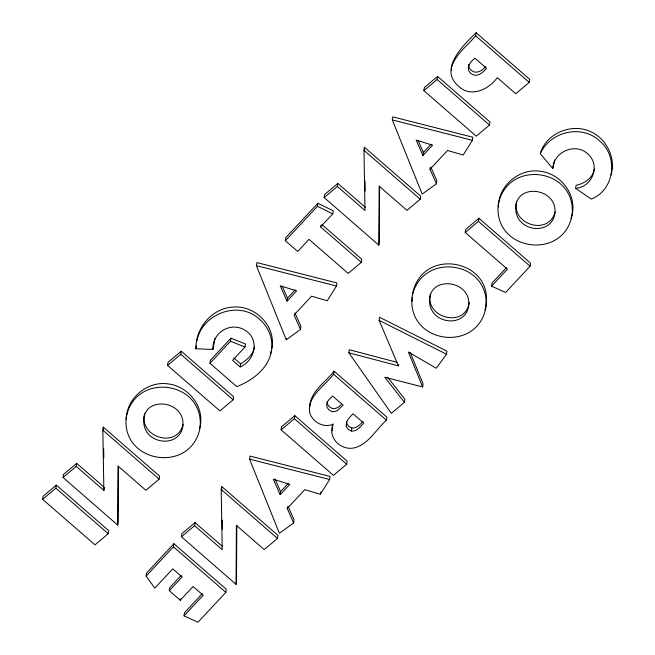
<?xml version="1.0" encoding="UTF-8"?>
<svg xmlns="http://www.w3.org/2000/svg" width="655" height="655" viewBox="0 0 655 655"><rect width="100%" height="100%" fill="white"/><g stroke="black" fill="none" stroke-linecap="round" stroke-linejoin="round"><path stroke-width="0.98" d="M76.684 463.331L63.51 474.408L63.06 477.462L117.687 525.097L118.031 466.082L145.877 490.292L159.116 479.141L159.574 476.079L103.302 427.158L102.851 430.22L103.867 490.407L76.234 466.393L76.684 463.331L103.547 486.681M118.465 466.073L118.137 522.035L117.687 525.097M195.043 522.616L181.869 533.686L181.41 536.748L236.046 584.375L236.381 525.367L264.227 549.57L277.474 538.426L277.925 535.364L221.652 486.444L221.202 489.506L222.217 549.692L194.584 525.67L195.043 522.616L222.667 546.63M236.815 525.359L236.496 581.312L236.046 584.375M337.816 183.416L324.643 194.486L324.192 197.548L378.819 245.175L379.163 186.167L407.009 210.378L420.248 199.226L420.698 196.164L364.434 147.244L363.983 150.306L364.991 210.492L337.366 186.47L337.816 183.416L365.449 207.43M379.597 186.159L379.27 242.121L378.819 245.175M126.423 419.642C126.006 398.142 148.046 380.146 169.096 384.051C189.246 386.909 205.686 408.204 199.562 428.419M412.216 301.382L412.306 298.369M498.463 206.98C498.054 185.488 520.086 167.492 541.145 171.389C562.481 174.304 578.84 197.761 570.898 218.573M309.709 407.033C310.028 391.575 325.592 382.291 334.058 371.18L386.909 417.129L386.45 420.191C375.97 429.443 368.405 444.581 353.823 447.995A17.505 16.85 8.4 0 1 341.271 445.867C333.493 441.838 329.522 432.546 332.969 424.293C324.02 428.075 313.68 422.712 310.11 414.058C305.754 397.02 324.986 385.901 333.6 374.242L334.058 371.18M271.882 348.321C276.295 326.084 255 305.009 233.024 307.089C211.876 308.153 195.509 328.049 195.902 348.779L212.916 349.459C212.269 330.701 233.745 320.213 247.746 332.208C259.675 342.213 253.567 361.404 240.213 366.939L232.607 360.332L245.003 347.052L245.453 343.99L230.953 338.177L210.386 360.225L209.936 363.288L236.791 386.63C252.396 380.498 268.132 368.806 271.424 351.383C273.479 339.486 268.853 327.082 259.617 319.337C238.895 299.695 201.576 313.745 196.844 341.271M42.624 499.331L43.083 496.269L56.322 485.118L108.673 530.64L108.222 533.694L94.983 544.845L42.624 499.331L55.871 488.18L56.322 485.118M103.867 490.407L104.317 487.353M167.557 365.408L168.016 362.346L181.255 351.203L233.606 396.717L233.155 399.779L219.916 410.922L167.557 365.408L180.805 354.265L181.255 351.203M184.014 615.839L203.173 595.297L193.094 586.536L180.297 600.25L169.301 590.687L182.098 576.973L172.781 568.876L154.817 588.141L146.122 576.105L146.573 573.043L173.911 543.74L226.302 589.287L225.852 592.349L197.949 622.25L184.014 615.839L184.464 612.777L202.256 593.7M195.902 348.779L196.361 345.717M146.122 576.105L173.46 546.802L173.911 543.74M169.301 590.687L169.751 587.633L181.206 575.352M212.916 349.459L214.889 338.488M180.297 600.25L180.526 598.727M209.936 363.288L230.503 341.239L230.953 338.177M240.213 366.939L240.663 363.885C246.984 359.939 253.477 354.453 254.5 346.601M256.392 265.635L256.842 262.573L336.924 282.935L336.474 285.998L327.238 300.768L311.633 296.158L294.087 314.965L300.465 329.465L286.276 339.798L256.392 265.635L336.474 285.998M249.539 459.13L249.989 456.068L330.071 476.431L329.621 479.493L320.385 494.263L304.78 489.653L287.234 508.46L293.612 522.96L279.423 533.293L249.539 459.13L329.621 479.493M285.334 240.729L285.785 237.667L317.872 203.271L333.223 210.779L332.765 213.833L320.59 226.892L361.363 262.344L348.19 273.422L308.988 239.329L297.673 251.454L285.334 240.729L317.421 206.333L317.872 203.271M287.005 301.202L280.217 285.793L296.666 290.853L287.005 301.202L287.463 298.148L282.272 286.358M286.276 339.798L286.505 338.267M281.101 429.852L281.552 426.79L294.799 415.638L347.15 461.161L346.7 464.215L333.452 475.366L281.101 429.852L294.341 418.701L294.799 415.638M300.465 329.465L300.915 326.411L294.938 312.812M280.152 494.697L273.364 479.288L289.813 484.348L280.152 494.697L280.61 491.643L275.018 478.944M320.59 226.892L320.819 225.361M287.234 508.46L287.463 506.937M293.612 522.96L294.062 519.906L288.085 506.307M320.385 494.263L320.729 491.97M361.363 262.344L361.822 259.282L321.81 224.501M387.694 377.329L404.88 399.272L404.43 402.334L391.322 413.33L348.861 352.808L349.32 349.745L396.905 362.297M346.339 426.536C345.283 421.206 349.754 417.284 353.012 413.78L363.779 423.138C360.389 426.601 356.926 431.751 351.391 431.039L348.296 429.361L346.339 426.536L346.765 421.771M392.312 119.93L392.763 116.868L472.853 137.231L472.394 140.293L463.167 155.063L447.561 150.453L430.016 169.268L436.386 183.768L422.205 194.093L392.312 119.93L472.394 140.293M351.391 431.039L351.85 427.977L348.747 426.299L346.79 423.474M348.861 352.808L398.396 365.867L379.139 320.36L379.589 317.298L446.947 351.162L446.497 354.224L436.255 368.249L408.352 351.997L422.647 386.958L384.788 377.255L404.43 402.334M423.875 90.652L424.334 87.59L437.573 76.438L489.924 121.961L489.473 125.015L476.234 136.166L423.875 90.652L437.122 79.501L437.573 76.438M422.933 155.505L416.146 140.088L432.595 145.148L422.933 155.505L423.384 152.443L418.193 140.653M398.396 365.867L398.617 364.336M430.016 169.268L430.237 167.737M436.386 183.768L436.844 180.706L430.867 167.107M422.647 386.958L423.097 383.895L410.349 352.717M451.631 66.794C455.839 54.038 467.359 45.76 475.661 35.812L476.119 32.75L529.69 79.329L529.24 82.391L515.796 93.763L497.284 77.667C488.695 89.629 470.38 98.193 458.279 85.969C438.457 68.791 463.74 44.777 476.119 32.75M491.545 286.186L507.42 269.164L465.222 232.484L465.672 229.422L478.92 218.271L530.542 263.154L530.091 266.217L505.619 292.449L491.545 286.186L491.995 283.124L506.487 267.584M465.222 232.484L478.469 221.333L478.92 218.271M594.331 169.105C592.947 177.996 584.35 183.613 576.097 185.308L575.639 188.37C592.685 186.871 600.913 164.929 587.617 153.737C575.352 142.299 553.508 151.796 552.795 168.507L540.293 153.704C545.345 134.66 568.9 123.918 587.265 130.312C605.138 136.297 616.478 156.684 611.082 174.934M552.795 168.507L554.711 160.008M182.999 424.505C177.128 449.183 138.303 437.082 144.714 413.436M469.185 302.487C465.607 328.319 424.964 318.559 430.392 294.087M555.047 211.843C549.389 235.988 511.334 225.042 516.582 201.691M332.846 423.924L332.29 430.834M484.946 310.028C498.398 260.592 421.943 244.135 412.437 294.341M270.286 354.068L271.08 351.195M540.293 153.704C550.044 131.712 581.542 123.91 599.407 140.792C618.664 156.193 614.758 189.942 591.244 199.087L575.639 188.37M485.601 66.704C482.809 70.003 478.887 72.885 474.326 72.058L471.043 70.29L469.168 67.776L468.718 64.73M287.463 298.148L295.053 290.009M423.384 152.443L430.974 144.305M280.61 491.643L288.2 483.505M363.042 421.353C360.078 424.555 356.713 428.648 351.85 427.977M324.192 197.548L337.366 186.47M63.06 477.462L76.234 466.393M181.41 536.748L194.584 525.67M341.058 404.815L337.726 407.59L334.443 408.704L331.913 408.335L329.49 406.845L327.68 404.536L327.107 401.851M230.503 341.239L245.003 347.052M317.421 206.333L332.765 213.833M379.139 320.36L446.497 354.224M475.661 35.812L529.24 82.391M437.122 79.501L489.473 125.015M478.469 221.333L530.091 266.217M363.983 150.306L420.248 199.226M333.6 374.242L386.45 420.191M233.819 357.933L240.663 363.885M294.341 418.701L346.7 464.215M180.805 354.265L233.155 399.779M221.202 489.506L277.474 538.426M102.851 430.22L159.116 479.141M173.46 546.802L225.852 592.349M55.871 488.18L108.222 533.694M451.401 68.529L451.623 70.47M364.434 147.244L364.499 151.321M364.999 180.911L365.171 191.113M221.652 486.444L221.726 490.521M222.217 520.111L222.373 529.289M103.302 427.158L103.334 429.197M103.662 448.585L103.817 457.763M126.137 417.669C121.756 463.969 191.653 473.63 200.053 427.723C204.892 380.67 134.676 371.008 126.137 417.669M411.987 297.403C407.606 343.703 477.503 353.356 485.904 307.457C490.742 260.403 420.535 250.734 411.987 297.403M498.177 205.015C493.796 251.307 563.693 260.968 572.093 215.061C576.932 168.016 506.724 158.346 498.177 205.015M182.884 425.816C179.863 448.413 145.729 444.77 143.83 423.204C141.177 395.031 185.512 399.501 182.884 425.816M468.734 305.549C465.713 328.147 431.588 324.503 429.68 302.938C427.027 274.764 471.363 279.235 468.734 305.549M554.924 213.162C551.903 235.759 517.777 232.107 515.87 210.542C513.217 182.368 557.552 186.847 554.924 213.162M327.246 402.154L326.657 404.913L327.222 407.598L329.039 409.899L331.455 411.389L333.993 411.766L337.276 410.652L343.122 405.183L332.674 396.095L328.941 399.64L327.246 402.154M469.185 64.517L468.259 67.792L468.718 70.838L470.593 73.352L473.876 75.12C479.223 76.111 483.341 72.009 486.509 68.3L474.842 58.156L471.453 61.324L469.185 64.517"/></g></svg>
